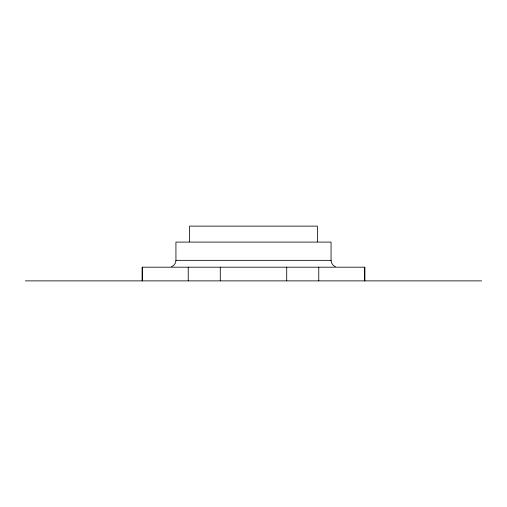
<?xml version="1.0" encoding="UTF-8"?>
<svg xmlns="http://www.w3.org/2000/svg" width="507" height="507" viewBox="0 0 507 507"><rect width="100%" height="100%" fill="white"/><g stroke="black" fill="none" stroke-linecap="round" stroke-linejoin="round"><path stroke-width="0.76" d="M142.239 267.189L142.239 280.878L142.239 267.189L364.761 267.189L364.761 280.878L364.761 267.189M220.292 280.878L220.292 267.189M318.77 280.878L318.77 267.189M335.393 266.707L333.074 265.186L331.553 262.867L331.058 260.345L331.071 242.093L175.929 242.093L175.942 260.345L175.447 262.867L173.926 265.186L171.607 266.707M175.929 260.345L331.071 260.345M25.35 280.878L481.65 280.878M317.382 241.769L317.382 226.122L189.618 226.122L189.618 241.769M286.709 267.189L286.709 280.878M188.23 267.189L188.23 280.878"/></g></svg>
